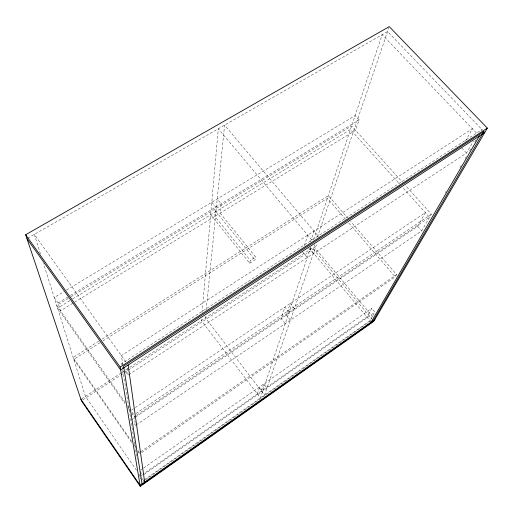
<?xml version="1.0" encoding="UTF-8"?>
<svg xmlns="http://www.w3.org/2000/svg" width="513" height="513" viewBox="0 0 513 513"><rect width="100%" height="100%" fill="white"/><g stroke="black" fill="none" stroke-linecap="round" stroke-linejoin="round"><path stroke-width="0.38" stroke-dasharray="2.56 1.92" d="M201.487 318.996L201.346 320.593L260.437 397.985L310.731 247.24M202.045 312.635L218.301 128.763L312.757 241.181M205.572 316.335L205.412 317.932L264.535 395.1L316.996 243.111M206.2 309.993L224.572 125.166L319.08 237.064M210.702 214.761L249.722 263.284L250.293 260.38L255.641 256.949L220.167 213.107L221.186 203.796L217.236 198.941M249.722 263.284L255.032 259.873L255.641 256.949M257.334 393.92L259.578 386.847L262.765 391.009M304.356 245.721L307.704 235.166M261.425 391.041L263.772 383.91L266.965 388.059M310.538 241.7L314.027 231.081M310.865 247.83L310.359 249.344L370.668 321.478M313.655 239.488L382.153 34.666L476.975 133.495M128.327 370.104L313.328 249.061L314.828 244.656M317.419 237.077L388.758 28.042M66.568 290.063L355.099 115.572L359.087 119.952L355.522 130.302L73.474 302.85M144.179 479.988L370.014 320.696L374.926 312.167L371.713 308.345L366.885 316.951L143.082 474.185M135.535 417.133L417.672 226.361L425.373 212.626L135.47 407.45M465.496 141.049L472.402 128.725L121.363 355.592L122.684 363.961M141.633 452.613L395.247 276.866L396.587 274.538L350.738 221.513M136.157 424.982L421.718 230.888L431.343 214.171L405.655 185.764M128.821 374.708L466.529 153.047L473.57 140.819M445.457 192.638L446.259 191.246M459.924 167.668L461.129 165.59M465.144 158.652L466.349 156.574M469.562 151.027L470.767 148.943M474.788 142.011L476.391 139.235M481.213 130.911L482.021 129.526L121.754 363.602L122.645 369.136M142.986 481.515L144.955 480.123M145.609 479.661L370.873 320.708M140.466 476.026L142.428 474.647M144.089 474.435L374.926 312.167M140.947 469.902L142.915 468.523M143.569 468.061L371.713 308.345M140.767 451.645L396.587 274.538M131.552 419.826L134.868 417.582M135.939 413.497L431.343 214.171M136.221 415.466L134.233 416.812L131.924 413.536M136.888 415.017L429.561 217.268L402.288 187.033M131.482 410.137L134.81 407.899M81.548 398.883L121.1 373.034M121.767 372.592L129.141 367.776M129.808 367.34L314.052 246.933L372.842 317.034M82.747 399.922L120.279 375.369M120.953 374.926L123.633 373.175M124.306 372.733L127.654 370.54M98.791 341.177L73.135 357.446L131.674 441.404M102.164 339.035L328.333 195.6L347.609 217.897M100.138 342.665L73.757 359.421L131.879 442.815M102.844 340.946L327.429 198.3L345.691 219.455M72.788 303.266L60.496 310.788L58.072 302.959L54.231 297.527L63.824 291.724M58.072 302.959L67.652 297.136M70.39 295.469L359.087 119.952M68.364 298.374L56.731 305.453L125.21 402.474M71.102 296.713L351.617 125.98L402.449 182.211M69.903 300.637L57.584 308.153L124.999 403.718M72.634 298.97L350.43 129.532L399.621 184.071M27.651 238.25L387.559 31.562L482.566 130.161M461.655 147.898L466.529 153.047M417.672 226.361L421.718 230.888M348.821 223.078L395.247 276.866M313.328 249.061L371.771 318.842M308.537 247.773L313.385 253.569M302.439 251.748L307.287 257.571M211.805 202.231L215.749 207.098L214.838 216.364L250.293 260.38M215.986 211.529L255.032 259.873M294.391 308.595L290.23 303.446L286.389 315.129L290.409 320.138M289.063 312.199L284.901 307.031L281.22 318.624L285.241 323.652M125.852 361.845L34.326 234.422L40.591 254.281M121.754 363.602L123.607 366.186M125.563 371.534L128.147 375.15L126.993 367.225M127.513 405.725L128.891 407.681M132.104 412.24L133.944 414.844L135.49 425.431L133.303 422.314M128.231 408.303L129.616 410.265M133.964 444.688L135.336 446.65M138.08 450.587L139.453 452.556L139.658 453.979L137.83 451.357M140.087 471.466L142.332 474.705M136.522 470.318L85.408 396.357L43.483 263.445M142.21 478.552L143.755 480.79M122.774 369.924L134.259 441.026M134.387 441.815L134.9 444.976M135.028 445.765L135.535 448.926M135.663 449.715L136.176 452.876M136.304 453.665L137.195 459.199M139.619 474.211L140.004 476.577M140.132 477.366L140.382 478.95"/><path stroke-width="0.77" d="M371.181 322.093L479.379 135.996M487.35 128.109L373.817 321.292L140.286 486.369L81.407 400.8L25.65 234.749L389.239 26.631L487.35 128.109L120.157 367.064L140.286 486.369M374.888 319.471L140.107 485.317L80.9 399.3M484.791 132.469L120.638 369.924L26.958 238.648M25.65 234.749L120.157 367.064M128.141 365.038L144.66 482.098M483.926 131.501L372.695 321.632L142.159 484.541L123.607 366.186L483.926 131.501"/></g></svg>
